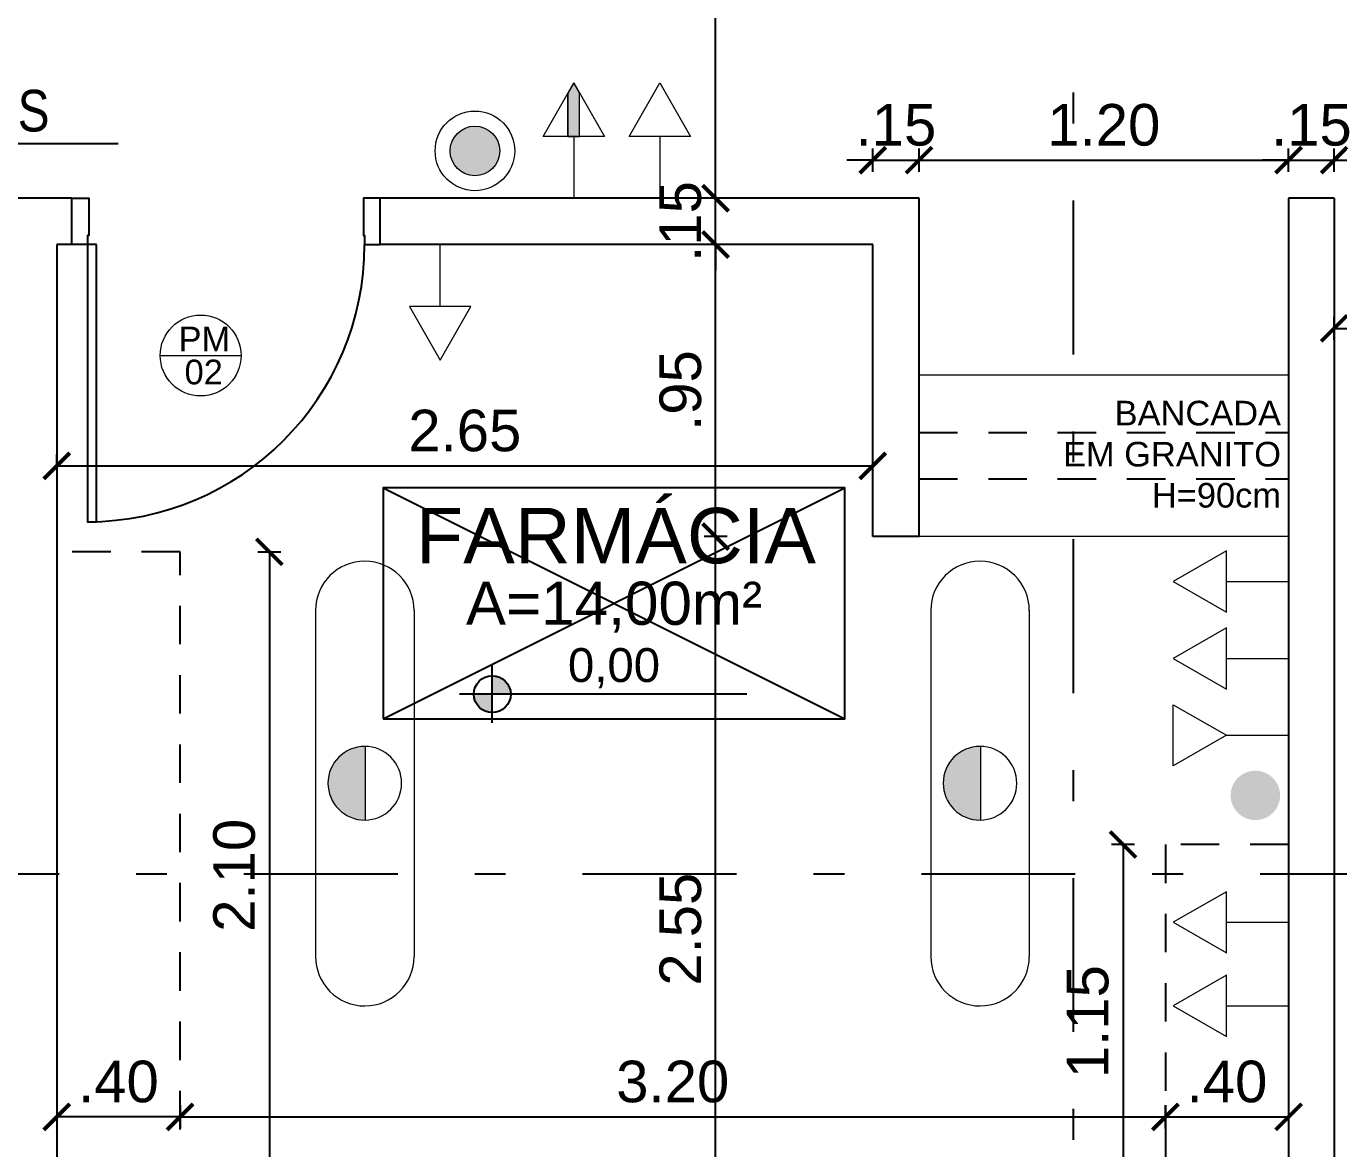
# Model space of a CAD drawing. Header units: inches. Extents: x 44782 to 44933, y 6798 to 6838.
# Drawn here: x 44802.614 to 44806.876, y 6815.596 to 6819.241 of the extents above; entities that cross this region are included whole.
import ezdxf
from ezdxf import colors
from ezdxf.entities.mleader import LeaderData, LeaderLine
from ezdxf.enums import TextEntityAlignment as Align
from ezdxf.math import Vec2, Vec3

# ---------------------------------------------------------------- set-up
doc = ezdxf.new("R2010")
doc.units = ezdxf.units.IN
doc.header["$MEASUREMENT"] = 0
doc.linetypes.add('DASHDOT', pattern=[1, 0.5, -0.25, 0, -0.25])
doc.linetypes.add('HIDDEN2', pattern=[0.1875, 0.125, -0.0625])
doc.layers.get('Defpoints').update_dxf_attribs({"color": 250})
doc.layers.add('at_Entity', color=7, linetype='Continuous', lineweight=9)
doc.layers.add('at_Text', color=7, linetype='Continuous', lineweight=9)
for name, color, linetype in [('COTAS', 7, 'Continuous'), ('LAMPADAS', 5, 'Continuous'), ('linha de corte', 1, 'Continuous'), ('PAREDES', 4, 'Continuous'), ('ponto de lógica', 7, 'Continuous'), ('PORTAS', 2, 'Continuous'), ('TEXTO01', 7, 'Continuous'), ('TEXTO02', 3, 'Continuous'), ('TEXTO03', 2, 'Continuous')]:
    doc.layers.add(name, color=color, linetype=linetype)
doc.layers.add('TOMADAS', color=150, linetype='Continuous', true_color=0x007fff)
doc.styles.add('ARIAL', font='ARIALN.TTF', dxfattribs={"height": 0.18})
doc.styles.add('Fonte 02', font='ARIALUNI.TTF')
doc.styles.add('FONTE01', font='swissi.ttf')
doc.styles.add('Fonte02', font='arial.ttf')
doc.styles.get("Standard").update_dxf_attribs({"font": 'txt.shx', "height": 0.18})
doc.styles.add('TEXTO1', font='swissko.ttf', dxfattribs={"width": 0.6, "height": 0.1})
doc.dimstyles.new('Esc 1-75', dxfattribs={"dimscale": 0.75, "dimtxt": 0.18, "dimasz": 0.1125, "dimexe": 0.05, "dimexo": 0.05, "dimgap": 0.06, "dimtad": 1, "dimzin": 4, "dimdsep": 46, "dimtxsty": 'Fonte 02', "dimblk": 'ARCHTICK', "dimcen": 0, "dimclrd": 250, "dimclre": 250, "dimadec": 0, "dimazin": 1, "dimtfac": 1, "dimtix": 1, "dimtmove": 1, "dimatfit": 3, "dimldrblk": 'ARCHTICK', "dimfxl": 0, "dimarcsym": 0})

# ---------------------------------------------------------------- blocks, each defined once
blk = doc.blocks.new('A$C2B7D2525')
at = {"layer": 'at_Entity', "true_color": 0x007fff}
h = blk.add_hatch(color=150, dxfattribs=at)
h.dxf.hatch_style = 1
h.paths.add_polyline_path([(0.723, 0.2795, 0.414214), (0.6034, 0.1599, 0.002212), (0.6034, 0.1588), (0.8427, 0.1588, 0.002212), (0.8427, 0.1599, 0.414214)])
at = {"layer": 'at_Entity', "color": 150, "true_color": 0x007fff}
for p, q in [((1.2852, 0.3197), (0.1609, 0.3197)), ((0.7241, 0.1588), (0.6034, 0.1588)), ((0.8427, 0.1588), (0.6034, 0.1588)), ((0.8427, 0.1588), (0.7241, 0.1588)), ((0.8427, 0.1588), (0.7241, 0.1588)), ((1.2852, 0), (0.1609, 0))]:
    blk.add_line(p, q, dxfattribs=at)
for centre, radius, start, end in [((0.1599, 0.1599), 0.1599, 90, 180), ((1.2841, 0.1599), 0.1599, 0.0027, 90), ((0.723, 0.1599), 0.1196, 90, 180), ((0.723, 0.1599), 0.1196, 360, 90), ((0.1599, 0.1599), 0.1599, 180, 270), ((0.723, 0.1599), 0.1196, 180, 270), ((0.723, 0.1599), 0.1196, 270, 0), ((1.2841, 0.1599), 0.1599, 270.0054, 0.0027)]:
    blk.add_arc(centre, radius, start, end, dxfattribs=at)
blk = doc.blocks.new('Leg_Ambiente05_50')
at = {"layer": 'TEXTO01', "linetype": 'Continuous', "ltscale": 0.0001}
h = blk.add_hatch(color=256, dxfattribs=at)
h.paths.add_polyline_path([(-0.2635, -0.157), (-0.2635, -0.1969), (-0.2235, -0.1969, 0.414214)])
h.paths.add_polyline_path([(-0.2635, -0.1969), (-0.3034, -0.1969, 0.414214), (-0.2635, -0.2368)])
at = {"layer": 'Defpoints'}
for p, q in [((-0.5, -0.25), (0.5, 0.25)), ((-0.5, 0.25), (0.5, -0.25))]:
    blk.add_line(p, q, dxfattribs=at)
blk.add_lwpolyline([(-0.5, -0.25), (0.5, -0.25), (0.5, 0.25), (-0.5, 0.25)], close=True, dxfattribs=at)
at = {"layer": 'TEXTO01', "linetype": 'Continuous', "ltscale": 0.0001}
for p, q in [((-0.2635, -0.2589), (-0.2635, -0.1349)), ((0.2874, -0.1969), (-0.3344, -0.1969))]:
    blk.add_line(p, q, dxfattribs=at)
blk.add_circle((-0.2635, -0.1969), 0.0399, dxfattribs=at)
at = {"layer": 'TEXTO01', "style": 'FONTE01'}
blk.add_attdef('NÍVEL', text='', height=0.08, dxfattribs=at).set_placement((0, -0.1338), align=Align.MIDDLE_CENTER)
at = {"layer": 'TEXTO02', "style": 'Fonte02'}
blk.add_attdef('ÁREA', text='', height=0.1, dxfattribs=at).set_placement((0, 0.0311), align=Align.MIDDLE_CENTER)
at = {"layer": 'TEXTO03', "style": 'Fonte02'}
for tag, p in [('AMB1', (0.0037, 0.5301)), ('AMB1', (0, 0.3711)), ('AMB2', (0, 0.2036))]:
    blk.add_attdef(tag, text='', height=0.12, dxfattribs=at).set_placement(p, align=Align.MIDDLE_CENTER)
blk = doc.blocks.new('A$C1E546F2D')
at = {"layer": 'PORTAS'}
for points in [[(0.921, 0.1503), (0.9507, 0.1503), (0.9507, 1.0502), (0.921, 1.0502), (0.921, 0.1503)], [(0, 0.1503), (0, 0), (0.055, 0), (0.055, 0.1207), (0.0508, 0.1207), (0.0508, 0.1503), (0, 0.1503)], [(1.0015, 0.1503), (1.0015, 0), (0.9464, 0), (0.9464, 0.1207), (0.9507, 0.1207), (0.9507, 0.1503), (1.0015, 0.1503)]]:
    blk.add_lwpolyline(points, dxfattribs=at)
blk.add_arc((0.9507, 0.1503), 0.8998, 90, 180, dxfattribs=at)
blk = doc.blocks.new('A$C4BC3063A')
at = {"layer": 'at_Entity', "color": 150, "true_color": 0x007fff}
for p, q in [((0.2011, 0), (0.2011, 0.199)), ((0.2011, 0.199), (0.3748, 0.0995)), ((0.2011, 0.0995), (0, 0.0995)), ((0.3748, 0.0995), (0.2011, 0))]:
    blk.add_line(p, q, dxfattribs=at)
blk = doc.blocks.new('A$C0C4A46CA')
at = {"layer": 'at_Entity', "color": 0}
for p, q in [((0.3748, 0.199), (0.2011, 0.0995)), ((0.3748, 0), (0.3748, 0.199)), ((0.2011, 0.0995), (0, 0.0995)), ((0.2011, 0.0995), (0.3748, 0))]:
    blk.add_line(p, q, dxfattribs=at)
blk = doc.blocks.new('A$C37B20FBD')
h = blk.add_hatch(color=256)
h.dxf.hatch_style = 1
h.paths.add_polyline_path([(0.2096, 0.1292, 1), (0.0487, 0.1292, 1)])
at = {"layer": 'at_Entity'}
for radius in [0.1292, 0.0805]:
    blk.add_circle((0.1292, 0.1292), radius, dxfattribs=at)
blk = doc.blocks.new('A$C1D280C44')
at = {"layer": 'at_Entity', "true_color": 0x007fff}
h = blk.add_hatch(color=150, dxfattribs=at)
h.dxf.hatch_style = 1
h.paths.add_polyline_path([(0.0805, 0.2011), (0.1186, 0.2011), (0.1186, 0.3409), (0.0995, 0.3748), (0.0805, 0.3409)])
at = {"layer": 'at_Entity', "color": 150, "true_color": 0x007fff}
for p, q in [((0, 0.2011), (0.0995, 0.3748)), ((0.0995, 0.3748), (0.199, 0.2011)), ((0.0805, 0.2011), (0.0805, 0.3409)), ((0.1186, 0.2011), (0.1186, 0.3409)), ((0.199, 0.2011), (0, 0.2011)), ((0.0995, 0.2011), (0.0995, 0))]:
    blk.add_line(p, q, dxfattribs=at)
blk.add_lwpolyline([(0.0805, 0.2011), (0.1186, 0.2011), (0.1186, 0.3409), (0.0995, 0.3748), (0.0805, 0.3409), (0.0805, 0.2011)], dxfattribs=at)
blk = doc.blocks.new('_ARCHTICK')
at = {"color": 0, "linetype": 'ByBlock', "const_width": 0.15}
blk.add_lwpolyline([(-0.5, -0.5), (0.5, 0.5)], dxfattribs=at)
blk = doc.blocks.new('*D108')
at = {"layer": 'at_Text', "color": 250, "lineweight": -2, "transparency": 16777216}
for p, q in [((44804.8901, 6817.5838), (44804.8151, 6817.5838)), ((44804.8526, 6815.0339), (44804.8526, 6817.5838)), ((44804.8901, 6815.0339), (44804.8151, 6815.0339))]:
    blk.add_line(p, q, dxfattribs=at)
at = {"layer": 'Defpoints', "color": 0, "transparency": 16777216}
for p in [(44804.8526, 6817.5838), (44805.3629, 6817.5838), (44806.713, 6815.0339)]:
    blk.add_point(p, dxfattribs=at)
at = {"layer": 'at_Text', "color": 250, "lineweight": -2, "transparency": 16777216, "xscale": 0.084375, "yscale": 0.084375, "zscale": 0.084375}
for p, rotation in [((44804.8526, 6817.5838), 90), ((44804.8526, 6815.0339), 270)]:
    blk.add_blockref('_ARCHTICK', p, dxfattribs=dict(at, rotation=rotation))
at = {"layer": 'at_Text', "color": 0, "transparency": 16777216, "insert": (44804.7387, 6816.3088), "char_height": 0.135, "attachment_point": 5, "rotation": 90, "style": 'Fonte 02'}
blk.add_mtext('2.55', dxfattribs=at)
blk = doc.blocks.new('*D109')
at = {"layer": 'at_Text', "color": 250, "lineweight": -2, "transparency": 16777216}
for p, q in [((44804.8901, 6818.5318), (44804.8151, 6818.5318)), ((44804.8526, 6817.5838), (44804.8526, 6818.5318)), ((44804.8901, 6817.5838), (44804.8151, 6817.5838))]:
    blk.add_line(p, q, dxfattribs=at)
at = {"layer": 'Defpoints', "color": 0, "transparency": 16777216}
for p in [(44804.8526, 6818.5318), (44805.3629, 6818.5318), (44805.3629, 6817.5838)]:
    blk.add_point(p, dxfattribs=at)
at = {"layer": 'at_Text', "color": 250, "lineweight": -2, "transparency": 16777216, "xscale": 0.084375, "yscale": 0.084375, "zscale": 0.084375}
for p, rotation in [((44804.8526, 6818.5318), 90), ((44804.8526, 6817.5838), 270)]:
    blk.add_blockref('_ARCHTICK', p, dxfattribs=dict(at, rotation=rotation))
at = {"layer": 'at_Text', "color": 0, "transparency": 16777216, "insert": (44804.7387, 6818.0578), "char_height": 0.135, "attachment_point": 5, "rotation": 90, "style": 'Fonte 02'}
blk.add_mtext('.95', dxfattribs=at)
blk = doc.blocks.new('*D110')
at = {"layer": 'at_Text', "color": 250, "lineweight": -2, "transparency": 16777216}
for p, q in [((44804.8526, 6818.682), (44804.8526, 6818.7664)), ((44804.8901, 6818.682), (44804.8151, 6818.682)), ((44804.8526, 6818.5318), (44804.8526, 6818.682)), ((44804.8901, 6818.5318), (44804.8151, 6818.5318)), ((44804.8526, 6818.5318), (44804.8526, 6818.4474))]:
    blk.add_line(p, q, dxfattribs=at)
at = {"layer": 'Defpoints', "color": 0, "transparency": 16777216}
for p in [(44804.8526, 6818.682), (44805.5132, 6818.682), (44805.3629, 6818.5318)]:
    blk.add_point(p, dxfattribs=at)
at = {"layer": 'at_Text', "color": 250, "lineweight": -2, "transparency": 16777216, "xscale": 0.084375, "yscale": 0.084375, "zscale": 0.084375}
for p, rotation in [((44804.8526, 6818.682), 270), ((44804.8526, 6818.5318), 90)]:
    blk.add_blockref('_ARCHTICK', p, dxfattribs=dict(at, rotation=rotation))
at = {"layer": 'at_Text', "color": 0, "transparency": 16777216, "insert": (44804.7387, 6818.6069), "char_height": 0.135, "attachment_point": 5, "rotation": 90, "style": 'Fonte 02'}
blk.add_mtext('.15', dxfattribs=at)
blk = doc.blocks.new('*D199')
at = {"layer": 'at_Text', "color": 250, "lineweight": -2, "transparency": 16777216}
for p, q in [((44802.7136, 6817.8132), (44802.7136, 6817.8507)), ((44805.3629, 6817.8132), (44805.3629, 6817.8507)), ((44802.7136, 6817.8132), (44805.3629, 6817.8132))]:
    blk.add_line(p, q, dxfattribs=at)
at = {"layer": 'Defpoints', "color": 0, "transparency": 16777216}
for p in [(44802.7136, 6817.8132), (44805.3629, 6817.8132), (44805.3629, 6817.8132)]:
    blk.add_point(p, dxfattribs=at)
at = {"layer": 'at_Text', "color": 250, "lineweight": -2, "transparency": 16777216, "xscale": 0.084375, "yscale": 0.084375, "zscale": 0.084375, "rotation": 180}
blk.add_blockref('_ARCHTICK', (44802.7136, 6817.8132), dxfattribs=at)
at = {"layer": 'at_Text', "color": 250, "lineweight": -2, "transparency": 16777216, "xscale": 0.084375, "yscale": 0.084375, "zscale": 0.084375}
blk.add_blockref('_ARCHTICK', (44805.3629, 6817.8132), dxfattribs=at)
at = {"layer": 'at_Text', "color": 0, "transparency": 16777216, "insert": (44804.0383, 6817.9272), "char_height": 0.135, "attachment_point": 5, "style": 'Fonte 02'}
blk.add_mtext('2.65', dxfattribs=at)
blk = doc.blocks.new('*D200')
at = {"layer": 'at_Text', "color": 250, "lineweight": -2, "transparency": 16777216}
for p, q in [((44805.3629, 6818.7683), (44805.3629, 6818.8433)), ((44805.5132, 6818.7683), (44805.5132, 6818.8433)), ((44805.3629, 6818.8058), (44805.2786, 6818.8058)), ((44805.3629, 6818.8058), (44805.5132, 6818.8058)), ((44805.5132, 6818.8058), (44805.5976, 6818.8058))]:
    blk.add_line(p, q, dxfattribs=at)
at = {"layer": 'Defpoints', "color": 0, "transparency": 16777216}
for p in [(44805.5132, 6818.8058), (44805.3629, 6817.8132), (44805.5132, 6817.5838)]:
    blk.add_point(p, dxfattribs=at)
at = {"layer": 'at_Text', "color": 250, "lineweight": -2, "transparency": 16777216, "xscale": 0.084375, "yscale": 0.084375, "zscale": 0.084375}
blk.add_blockref('_ARCHTICK', (44805.3629, 6818.8058), dxfattribs=at)
at = {"layer": 'at_Text', "color": 250, "lineweight": -2, "transparency": 16777216, "xscale": 0.084375, "yscale": 0.084375, "zscale": 0.084375, "rotation": 180}
blk.add_blockref('_ARCHTICK', (44805.5132, 6818.8058), dxfattribs=at)
at = {"layer": 'at_Text', "color": 0, "transparency": 16777216, "insert": (44805.4381, 6818.9197), "char_height": 0.135, "attachment_point": 5, "style": 'Fonte 02'}
blk.add_mtext('.15', dxfattribs=at)
blk = doc.blocks.new('*D201')
at = {"layer": 'at_Text', "color": 250, "lineweight": -2, "transparency": 16777216}
for p, q in [((44805.5132, 6818.7683), (44805.5132, 6818.8433)), ((44806.713, 6818.7683), (44806.713, 6818.8433)), ((44805.5132, 6818.8058), (44806.713, 6818.8058))]:
    blk.add_line(p, q, dxfattribs=at)
at = {"layer": 'Defpoints', "color": 0, "transparency": 16777216}
for p in [(44806.713, 6818.8058), (44805.5132, 6817.5838), (44806.713, 6817.5838)]:
    blk.add_point(p, dxfattribs=at)
at = {"layer": 'at_Text', "color": 250, "lineweight": -2, "transparency": 16777216, "xscale": 0.084375, "yscale": 0.084375, "zscale": 0.084375, "rotation": 180}
blk.add_blockref('_ARCHTICK', (44805.5132, 6818.8058), dxfattribs=at)
at = {"layer": 'at_Text', "color": 250, "lineweight": -2, "transparency": 16777216, "xscale": 0.084375, "yscale": 0.084375, "zscale": 0.084375}
blk.add_blockref('_ARCHTICK', (44806.713, 6818.8058), dxfattribs=at)
at = {"layer": 'at_Text', "color": 0, "transparency": 16777216, "insert": (44806.1131, 6818.9197), "char_height": 0.135, "attachment_point": 5, "style": 'Fonte 02'}
blk.add_mtext('1.20', dxfattribs=at)
blk = doc.blocks.new('*D202')
at = {"layer": 'at_Text', "color": 250, "lineweight": -2, "transparency": 16777216}
for p, q in [((44806.713, 6818.7683), (44806.713, 6818.8433)), ((44806.8611, 6818.7683), (44806.8611, 6818.8433)), ((44806.713, 6818.8058), (44806.6286, 6818.8058)), ((44806.713, 6818.8058), (44806.8611, 6818.8058)), ((44806.8611, 6818.8058), (44806.9455, 6818.8058))]:
    blk.add_line(p, q, dxfattribs=at)
at = {"layer": 'Defpoints', "color": 0, "transparency": 16777216}
for p in [(44806.8611, 6818.8058), (44806.713, 6817.5838), (44806.8611, 6817.5838)]:
    blk.add_point(p, dxfattribs=at)
at = {"layer": 'at_Text', "color": 250, "lineweight": -2, "transparency": 16777216, "xscale": 0.084375, "yscale": 0.084375, "zscale": 0.084375}
blk.add_blockref('_ARCHTICK', (44806.713, 6818.8058), dxfattribs=at)
at = {"layer": 'at_Text', "color": 250, "lineweight": -2, "transparency": 16777216, "xscale": 0.084375, "yscale": 0.084375, "zscale": 0.084375, "rotation": 180}
blk.add_blockref('_ARCHTICK', (44806.8611, 6818.8058), dxfattribs=at)
at = {"layer": 'at_Text', "color": 0, "transparency": 16777216, "insert": (44806.7871, 6818.9197), "char_height": 0.135, "attachment_point": 5, "style": 'Fonte 02'}
blk.add_mtext('.15', dxfattribs=at)
blk = doc.blocks.new('*D203')
at = {"layer": 'at_Text', "color": 250, "lineweight": -2, "transparency": 16777216}
for p, q in [((44806.8611, 6818.2223), (44806.8611, 6818.2973)), ((44806.8611, 6818.2598), (44811.5609, 6818.2598)), ((44811.5609, 6818.2223), (44811.5609, 6818.2973))]:
    blk.add_line(p, q, dxfattribs=at)
at = {"layer": 'Defpoints', "color": 0, "transparency": 16777216}
for p in [(44811.5609, 6818.2598), (44806.8611, 6817.5838), (44811.5609, 6817.4335)]:
    blk.add_point(p, dxfattribs=at)
at = {"layer": 'at_Text', "color": 250, "lineweight": -2, "transparency": 16777216, "xscale": 0.084375, "yscale": 0.084375, "zscale": 0.084375, "rotation": 180}
blk.add_blockref('_ARCHTICK', (44806.8611, 6818.2598), dxfattribs=at)
at = {"layer": 'at_Text', "color": 250, "lineweight": -2, "transparency": 16777216, "xscale": 0.084375, "yscale": 0.084375, "zscale": 0.084375}
blk.add_blockref('_ARCHTICK', (44811.5609, 6818.2598), dxfattribs=at)
at = {"layer": 'at_Text', "color": 0, "transparency": 16777216, "insert": (44809.211, 6818.3738), "char_height": 0.135, "attachment_point": 5, "style": 'Fonte 02'}
blk.add_mtext('4.70', dxfattribs=at)
blk = doc.blocks.new('*D211')
at = {"layer": 'at_Text', "color": 250, "lineweight": -2, "transparency": 16777216}
for p, q in [((44804.8901, 6820.6817), (44804.8151, 6820.6817)), ((44804.8526, 6818.682), (44804.8526, 6820.6817)), ((44804.8526, 6818.682), (44804.8151, 6818.682))]:
    blk.add_line(p, q, dxfattribs=at)
at = {"layer": 'Defpoints', "color": 0, "transparency": 16777216}
for p in [(44804.8526, 6820.6817), (44805.1069, 6820.6817), (44804.8526, 6818.682)]:
    blk.add_point(p, dxfattribs=at)
at = {"layer": 'at_Text', "color": 250, "lineweight": -2, "transparency": 16777216, "xscale": 0.084375, "yscale": 0.084375, "zscale": 0.084375}
for p, rotation in [((44804.8526, 6820.6817), 90), ((44804.8526, 6818.682), 270)]:
    blk.add_blockref('_ARCHTICK', p, dxfattribs=dict(at, rotation=rotation))
at = {"layer": 'at_Text', "color": 0, "transparency": 16777216, "insert": (44804.7387, 6819.6818), "char_height": 0.135, "attachment_point": 5, "rotation": 90, "style": 'Fonte 02'}
blk.add_mtext('2.00', dxfattribs=at)
blk = doc.blocks.new('*D248')
at = {"layer": 'at_Text', "color": 250, "lineweight": -2, "transparency": 16777216}
for p, q in [((44807.1344, 6818.682), (44807.2094, 6818.682)), ((44807.1719, 6818.682), (44807.1719, 6818.1086)), ((44807.1344, 6818.1086), (44807.2094, 6818.1086))]:
    blk.add_line(p, q, dxfattribs=at)
at = {"layer": 'Defpoints', "color": 0, "transparency": 16777216}
for p in [(44805.5132, 6818.682), (44805.5132, 6818.1086), (44807.1719, 6818.1086)]:
    blk.add_point(p, dxfattribs=at)
at = {"layer": 'at_Text', "color": 250, "lineweight": -2, "transparency": 16777216, "xscale": 0.084375, "yscale": 0.084375, "zscale": 0.084375}
for p, rotation in [((44807.1719, 6818.682), 90), ((44807.1719, 6818.1086), 270)]:
    blk.add_blockref('_ARCHTICK', p, dxfattribs=dict(at, rotation=rotation))
at = {"layer": 'at_Text', "color": 0, "transparency": 16777216, "insert": (44807.0583, 6818.3953), "char_height": 0.135, "attachment_point": 5, "rotation": 90, "style": 'Fonte 02'}
blk.add_mtext('.57', dxfattribs=at)
blk = doc.blocks.new('*D249')
at = {"layer": 'at_Text', "color": 250, "lineweight": -2, "transparency": 16777216}
for p, q in [((44807.1344, 6818.1086), (44807.2094, 6818.1086)), ((44807.1719, 6818.1086), (44807.1719, 6817.5838)), ((44807.1344, 6817.5838), (44807.2094, 6817.5838))]:
    blk.add_line(p, q, dxfattribs=at)
at = {"layer": 'Defpoints', "color": 0, "transparency": 16777216}
for p in [(44806.713, 6818.1086), (44806.713, 6817.5838), (44807.1719, 6817.5838)]:
    blk.add_point(p, dxfattribs=at)
at = {"layer": 'at_Text', "color": 250, "lineweight": -2, "transparency": 16777216, "xscale": 0.084375, "yscale": 0.084375, "zscale": 0.084375}
for p, rotation in [((44807.1719, 6818.1086), 90), ((44807.1719, 6817.5838), 270)]:
    blk.add_blockref('_ARCHTICK', p, dxfattribs=dict(at, rotation=rotation))
at = {"layer": 'at_Text', "color": 0, "transparency": 16777216, "insert": (44807.0579, 6817.8462), "char_height": 0.135, "attachment_point": 5, "rotation": 90, "style": 'Fonte 02'}
blk.add_mtext('.52', dxfattribs=at)
blk = doc.blocks.new('*D297')
at = {"layer": 'at_Text', "color": 250, "lineweight": -2, "transparency": 16777216}
for p, q in [((44802.7136, 6815.737), (44802.7136, 6815.662)), ((44803.1136, 6815.737), (44803.1136, 6815.662)), ((44803.1136, 6815.6995), (44802.7136, 6815.6995))]:
    blk.add_line(p, q, dxfattribs=at)
at = {"layer": 'Defpoints', "color": 0, "transparency": 16777216}
for p in [(44802.7136, 6817.5339), (44803.1136, 6817.5339), (44802.7136, 6815.6995)]:
    blk.add_point(p, dxfattribs=at)
at = {"layer": 'at_Text', "color": 250, "lineweight": -2, "transparency": 16777216, "xscale": 0.084375, "yscale": 0.084375, "zscale": 0.084375, "rotation": 180}
blk.add_blockref('_ARCHTICK', (44802.7136, 6815.6995), dxfattribs=at)
at = {"layer": 'at_Text', "color": 250, "lineweight": -2, "transparency": 16777216, "xscale": 0.084375, "yscale": 0.084375, "zscale": 0.084375}
blk.add_blockref('_ARCHTICK', (44803.1136, 6815.6995), dxfattribs=at)
at = {"layer": 'at_Text', "color": 0, "transparency": 16777216, "insert": (44802.9136, 6815.8135), "char_height": 0.135, "attachment_point": 5, "style": 'Fonte 02'}
blk.add_mtext('.40', dxfattribs=at)
blk = doc.blocks.new('*D298')
at = {"layer": 'at_Text', "color": 250, "lineweight": -2, "transparency": 16777216}
for p, q in [((44803.3662, 6817.5339), (44803.4412, 6817.5339)), ((44803.4037, 6817.5339), (44803.4037, 6815.4339)), ((44803.3662, 6815.4339), (44803.4412, 6815.4339))]:
    blk.add_line(p, q, dxfattribs=at)
at = {"layer": 'Defpoints', "color": 0, "transparency": 16777216}
for p in [(44803.1136, 6817.5339), (44803.1136, 6815.4339), (44803.4037, 6815.4339)]:
    blk.add_point(p, dxfattribs=at)
at = {"layer": 'at_Text', "color": 250, "lineweight": -2, "transparency": 16777216, "xscale": 0.084375, "yscale": 0.084375, "zscale": 0.084375}
for p, rotation in [((44803.4037, 6817.5339), 90), ((44803.4037, 6815.4339), 270)]:
    blk.add_blockref('_ARCHTICK', p, dxfattribs=dict(at, rotation=rotation))
at = {"layer": 'at_Text', "color": 0, "transparency": 16777216, "insert": (44803.2898, 6816.4839), "char_height": 0.135, "attachment_point": 5, "rotation": 90, "style": 'Fonte 02'}
blk.add_mtext('2.10', dxfattribs=at)
blk = doc.blocks.new('*D299')
at = {"layer": 'at_Text', "color": 250, "lineweight": -2, "transparency": 16777216}
for p, q in [((44803.1136, 6815.662), (44803.1136, 6815.737)), ((44806.313, 6815.662), (44806.313, 6815.737)), ((44803.1136, 6815.6995), (44806.313, 6815.6995))]:
    blk.add_line(p, q, dxfattribs=at)
at = {"layer": 'Defpoints', "color": 0, "transparency": 16777216}
for p in [(44806.313, 6815.6995), (44803.1136, 6815.4339), (44806.313, 6815.4339)]:
    blk.add_point(p, dxfattribs=at)
at = {"layer": 'at_Text', "color": 250, "lineweight": -2, "transparency": 16777216, "xscale": 0.084375, "yscale": 0.084375, "zscale": 0.084375, "rotation": 180}
blk.add_blockref('_ARCHTICK', (44803.1136, 6815.6995), dxfattribs=at)
at = {"layer": 'at_Text', "color": 250, "lineweight": -2, "transparency": 16777216, "xscale": 0.084375, "yscale": 0.084375, "zscale": 0.084375}
blk.add_blockref('_ARCHTICK', (44806.313, 6815.6995), dxfattribs=at)
at = {"layer": 'at_Text', "color": 0, "transparency": 16777216, "insert": (44804.7133, 6815.8135), "char_height": 0.135, "attachment_point": 5, "style": 'Fonte 02'}
blk.add_mtext('3.20', dxfattribs=at)
blk = doc.blocks.new('*D300')
at = {"layer": 'at_Text', "color": 250, "lineweight": -2, "transparency": 16777216}
for p, q in [((44806.313, 6815.737), (44806.313, 6815.662)), ((44806.713, 6815.737), (44806.713, 6815.662)), ((44806.313, 6815.6995), (44806.713, 6815.6995))]:
    blk.add_line(p, q, dxfattribs=at)
at = {"layer": 'Defpoints', "color": 0, "transparency": 16777216}
for p in [(44806.313, 6816.5838), (44806.713, 6816.5838), (44806.713, 6815.6995)]:
    blk.add_point(p, dxfattribs=at)
at = {"layer": 'at_Text', "color": 250, "lineweight": -2, "transparency": 16777216, "xscale": 0.084375, "yscale": 0.084375, "zscale": 0.084375, "rotation": 180}
blk.add_blockref('_ARCHTICK', (44806.313, 6815.6995), dxfattribs=at)
at = {"layer": 'at_Text', "color": 250, "lineweight": -2, "transparency": 16777216, "xscale": 0.084375, "yscale": 0.084375, "zscale": 0.084375}
blk.add_blockref('_ARCHTICK', (44806.713, 6815.6995), dxfattribs=at)
at = {"layer": 'at_Text', "color": 0, "transparency": 16777216, "insert": (44806.513, 6815.8135), "char_height": 0.135, "attachment_point": 5, "style": 'Fonte 02'}
blk.add_mtext('.40', dxfattribs=at)
blk = doc.blocks.new('*D301')
at = {"layer": 'at_Text', "color": 250, "lineweight": -2, "transparency": 16777216}
for p, q in [((44806.2129, 6816.5838), (44806.1379, 6816.5838)), ((44806.1754, 6816.5838), (44806.1754, 6815.4339)), ((44806.2129, 6815.4339), (44806.1379, 6815.4339))]:
    blk.add_line(p, q, dxfattribs=at)
at = {"layer": 'Defpoints', "color": 0, "transparency": 16777216}
for p in [(44806.313, 6816.5838), (44806.1754, 6815.4339), (44806.313, 6815.4339)]:
    blk.add_point(p, dxfattribs=at)
at = {"layer": 'at_Text', "color": 250, "lineweight": -2, "transparency": 16777216, "xscale": 0.084375, "yscale": 0.084375, "zscale": 0.084375}
for p, rotation in [((44806.1754, 6816.5838), 90), ((44806.1754, 6815.4339), 270)]:
    blk.add_blockref('_ARCHTICK', p, dxfattribs=dict(at, rotation=rotation))
at = {"layer": 'at_Text', "color": 0, "transparency": 16777216, "insert": (44806.0614, 6816.0088), "char_height": 0.135, "attachment_point": 5, "rotation": 90, "style": 'Fonte 02'}
blk.add_mtext('1.15', dxfattribs=at)
blk = doc.blocks.new('_DotSmall')
at = {"color": 0, "linetype": 'ByBlock', "const_width": 0.5}
blk.add_lwpolyline([(-0.0625, 0, 1), (0.0625, 0, 1)], format="xyb", close=True, dxfattribs=at)

msp = doc.modelspace()

# ---------------------------------------------------------------- hatches: boundary and pattern name
at = {"layer": 'ponto de lógica'}
h = msp.add_hatch(color=256, dxfattribs=at)
h.dxf.hatch_style = 1
h.paths.add_polyline_path([(44806.5248, 6816.7433, 1), (44806.6857, 6816.7433, 1)])

# ---------------------------------------------------------------- linework, layer by layer
at = {"layer": 'at_Text', "color": 3}
msp.add_lwpolyline([(44805.5132, 6818.1086), (44806.713, 6818.1086), (44806.713, 6817.5838), (44805.5132, 6817.5838)], close=True, dxfattribs=at)
at = {"layer": 'COTAS', "color": 3, "linetype": 'HIDDEN2'}
msp.add_lwpolyline([(44806.713, 6816.5838), (44806.313, 6816.5838), (44806.313, 6815.4339), (44803.1136, 6815.4339), (44803.1136, 6817.5339), (44802.7136, 6817.5339)], dxfattribs=at)
at = {"layer": 'linha de corte', "color": 6, "linetype": 'DASHDOT'}
for p, q in [((44806.0147, 6799.4751), (44806.0147, 6837.2931)), ((44832.4206, 6816.4876), (44783.1586, 6816.4876))]:
    msp.add_line(p, q, dxfattribs=at)
at = {"layer": 'PAREDES'}
for p, q in [((44802.7623, 6818.682), (44802.5126, 6818.682)), ((44805.5132, 6818.682), (44803.7632, 6818.682)), ((44805.5132, 6817.5838), (44805.5132, 6818.682)), ((44806.8611, 6818.682), (44806.713, 6818.682)), ((44806.713, 6818.682), (44806.713, 6815.0339)), ((44806.8611, 6818.682), (44806.8611, 6812.6354)), ((44802.7623, 6818.5318), (44802.7136, 6818.5318)), ((44802.7136, 6818.5318), (44802.7136, 6815.0339)), ((44805.3629, 6818.5318), (44803.7632, 6818.5318)), ((44805.3629, 6817.5838), (44805.3629, 6818.5318)), ((44805.5132, 6817.5838), (44805.3629, 6817.5838))]:
    msp.add_line(p, q, dxfattribs=at)
at = {"layer": 'TEXTO01', "lineweight": 9}
msp.add_line((44803.0503, 6818.1717), (44803.3129, 6818.1717), dxfattribs=at)
at = {"layer": 'TEXTO01', "linetype": 'HIDDEN2'}
for p, q in [((44805.5132, 6817.9212), (44806.7137, 6817.9212)), ((44805.5132, 6817.7712), (44806.7137, 6817.7712))]:
    msp.add_line(p, q, dxfattribs=at)
at = {"layer": 'TEXTO01', "lineweight": 9}
msp.add_circle((44803.1804, 6818.1717), 0.1313, dxfattribs=at)

# ---------------------------------------------------------------- block references
ref = msp.add_blockref('Leg_Ambiente05_50', (44804.5227, 6817.3672), dxfattribs=dict(xscale=1.5, yscale=1.5, zscale=1.5))
ref.add_attrib('AMB2', 'FARMÁCIA', dxfattribs={"layer": 'TEXTO03', "height": 0.18, "style": 'Fonte02'}).set_placement((44804.5289, 6817.5868), align=Align.MIDDLE_CENTER)
ref.add_attrib('ÁREA', 'A=14,00m²', dxfattribs={"layer": 'TEXTO02', "height": 0.14, "style": 'Fonte02'}).set_placement((44804.5228, 6817.3672), align=Align.MIDDLE_CENTER)
ref.add_attrib('NÍVEL', '0,00', dxfattribs={"layer": 'TEXTO01', "height": 0.11, "style": 'FONTE01'}).set_placement((44804.5227, 6817.1665), align=Align.MIDDLE_CENTER)
at = {"layer": 'at_Entity', "xscale": -1}
msp.add_blockref('A$C0C4A46CA', (44806.713, 6816.8389), dxfattribs=at)
at = {"layer": 'LAMPADAS', "rotation": 89.99999999999999}
for p in [(44803.8734, 6816.0598), (44805.871, 6816.0598)]:
    msp.add_blockref('A$C2B7D2525', p, dxfattribs=at)
at = {"layer": 'ponto de lógica'}
msp.add_blockref('A$C37B20FBD', (44803.9419, 6818.7067), dxfattribs=at)
at = {"layer": 'PORTAS', "rotation": 180}
msp.add_blockref('A$C1E546F2D', (44803.7638, 6818.682), dxfattribs=at)
at = {"layer": 'TOMADAS'}
msp.add_blockref('A$C1D280C44', (44804.2923, 6818.682), dxfattribs=at)
at = {"layer": 'TOMADAS', "rotation": 90}
msp.add_blockref('A$C4BC3063A', (44804.7708, 6818.682), dxfattribs=at)
at = {"layer": 'TOMADAS', "xscale": -1, "rotation": 90}
msp.add_blockref('A$C4BC3063A', (44804.0574, 6818.5318), dxfattribs=at)
at = {"layer": 'TOMADAS', "xscale": -1}
for p in [(44806.713, 6817.3383), (44806.713, 6817.0886), (44806.713, 6816.2317), (44806.713, 6815.9607)]:
    msp.add_blockref('A$C4BC3063A', p, dxfattribs=at)

# ---------------------------------------------------------------- texts
at = {"layer": 'TEXTO01', "lineweight": 9, "ltscale": 0.0001, "char_height": 0.080083, "width": 0.240515, "attachment_point": 1, "style": 'TEXTO1'}
for s, insert in [('{\\fSansSerif|b0|i0|c2|p2;\\W1;PM}', (44803.1087, 6818.2651)), ('{\\fSansSerif|b0|i0|c2|p2;\\W1;02}', (44803.1282, 6818.1581))]:
    msp.add_mtext(s, dxfattribs=dict(at, insert=insert))
at = {"layer": 'TEXTO01', "insert": (44806.6884, 6818.0246), "char_height": 0.08, "attachment_point": 3}
msp.add_mtext_dynamic_manual_height_columns('{\\fArial|b0|i0|c0|p34;BANCADA\\PEM GRANITO\\PH=90cm}', width=1.14031, gutter_width=1, heights=[0], dxfattribs=at)

# ---------------------------------------------------------------- dimensions: what is measured, and where the dimension line sits
at = {"layer": 'at_Text'}
for base, p1, p2, picture, middle in [((44804.8526, 6820.6817), (44804.8526, 6818.682), (44805.1069, 6820.6817), '*D211', (44804.7387, 6819.6818)), ((44804.8526, 6818.682), (44805.3629, 6818.5318), (44805.5132, 6818.682), '*D110', (44804.7387, 6818.6069)), ((44807.1719, 6818.1086), (44805.5132, 6818.682), (44805.5132, 6818.1086), '*D248', (44807.0583, 6818.3953)), ((44804.8526, 6818.5318), (44805.3629, 6817.5838), (44805.3629, 6818.5318), '*D109', (44804.7387, 6818.0578)), ((44807.1719, 6817.5838), (44806.713, 6818.1086), (44806.713, 6817.5838), '*D249', (44807.0579, 6817.8462)), ((44804.8526, 6817.5838), (44806.713, 6815.0339), (44805.3629, 6817.5838), '*D108', (44804.7387, 6816.3088)), ((44803.4037, 6815.4339), (44803.1136, 6817.5339), (44803.1136, 6815.4339), '*D298', (44803.2898, 6816.4839)), ((44806.1754, 6815.4339), (44806.313, 6816.5838), (44806.313, 6815.4339), '*D301', (44806.0614, 6816.0088))]:
    dim = msp.add_linear_dim(base=base, p1=p1, p2=p2, angle=90, dimstyle='Esc 1-75', dxfattribs=at)
    dim.commit()
    dim.dimension.update_dxf_attribs({"geometry": picture, "text_midpoint": middle})
for base, p1, p2, picture, middle in [((44805.5132, 6818.8058), (44805.3629, 6817.8132), (44805.5132, 6817.5838), '*D200', (44805.4381, 6818.9197)), ((44806.713, 6818.8058), (44805.5132, 6817.5838), (44806.713, 6817.5838), '*D201', (44806.1131, 6818.9197)), ((44806.8611, 6818.8058), (44806.713, 6817.5838), (44806.8611, 6817.5838), '*D202', (44806.7871, 6818.9197)), ((44811.5609, 6818.2598), (44806.8611, 6817.5838), (44811.5609, 6817.4335), '*D203', (44809.211, 6818.3738)), ((44805.3629, 6817.8132), (44802.7136, 6817.8132), (44805.3629, 6817.8132), '*D199', (44804.0383, 6817.9272)), ((44806.713, 6815.6995), (44806.313, 6816.5838), (44806.713, 6816.5838), '*D300', (44806.513, 6815.8135)), ((44806.313, 6815.6995), (44803.1136, 6815.4339), (44806.313, 6815.4339), '*D299', (44804.7133, 6815.8135))]:
    dim = msp.add_linear_dim(base=base, p1=p1, p2=p2, dimstyle='Esc 1-75', dxfattribs=at)
    dim.commit()
    dim.dimension.update_dxf_attribs({"geometry": picture, "text_midpoint": middle})
dim = msp.add_aligned_dim(p1=(44803.1136, 6817.5339), p2=(44802.7136, 6817.5339), distance=1.8344, dimstyle='Esc 1-75', dxfattribs=at)
dim.commit()
dim.dimension.update_dxf_attribs({"geometry": '*D297', "text_midpoint": (44802.9136, 6815.8135)})

# ---------------------------------------------------------------- leaders
ml = msp.add_multileader_mtext('Standard', dxfattribs=at)
ml.set_content('POSIÇÃO DOS PONTOS', color=256, style='ARIAL')
ml.set_leader_properties()
ml.set_arrow_properties(name='DOTSMALL')
ml.build(insert=Vec2(0, 0))
ml.multileader.update_dxf_attribs({"text_left_attachment_type": 6, "text_right_attachment_type": 6, "dogleg_length": 0.1571, "arrow_head_size": 0.09, "scale": 0.75})
ctx = ml.context
ctx.base_point, ctx.scale, ctx.char_height, ctx.arrow_head_size, ctx.landing_gap_size, ctx.plane_origin = Vec3(44800.836, 6818.8604), 0.75, 0.135, 0.09, 0.075, Vec3(44800.4735, 6817.8583)
ctx.left_attachment, ctx.right_attachment = 6, 6
notes = []
notes.append((ctx, [(0, (1, 1, 0), (44800.7183, 6818.8604), (1, 0), 0.1178, [(0, [(44800.4735, 6817.8283)], 0, [])])]))
ctx.mtext.insert, ctx.mtext.flow_direction = Vec3(44800.911, 6819.0341), 5
for ctx, leaders in notes:
    for number, flags, end, landing, length, lines in leaders:
        leader = LeaderData()
        leader.index, (leader.has_last_leader_line, leader.has_dogleg_vector, leader.attachment_direction) = number, flags
        leader.last_leader_point, leader.dogleg_vector, leader.dogleg_length = Vec3(end), Vec3(landing), length
        for number, points, colour, breaks in lines:
            line = LeaderLine()
            line.index, line.vertices, line.color, line.breaks = number, Vec3.list(points), colors.encode_raw_color(colour), breaks
            leader.lines.append(line)
        ctx.leaders.append(leader)

doc.saveas('drawing.dxf')
